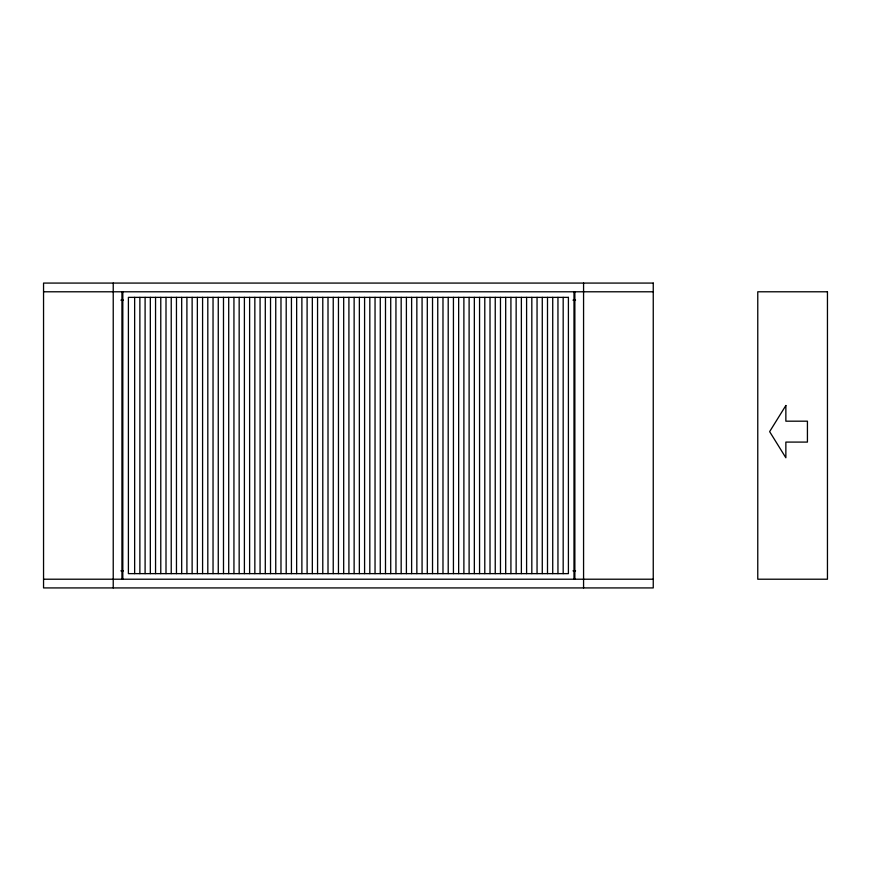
<?xml version="1.0" encoding="UTF-8"?>
<svg xmlns="http://www.w3.org/2000/svg" width="871" height="871" viewBox="0 0 871 871"><rect width="100%" height="100%" fill="white"/><g stroke="black" fill="none" stroke-linecap="round" stroke-linejoin="round"><path stroke-width="1.31" d="M43.55 291.785L653.25 291.785M120.873 300.147L123.41 300.147M572.987 300.147L575.535 300.147M120.873 570.853L123.41 570.853M572.987 570.853L575.535 570.853M43.55 579.215L653.25 579.215M583.57 283.075L583.57 587.925M574.86 291.785L574.86 579.215M573.989 291.785L573.989 579.215M563.178 297.37L563.178 573.63M557.952 297.37L557.952 573.63M552.726 297.37L552.726 573.63M547.5 297.37L547.5 573.63M542.274 297.37L542.274 573.63M537.048 297.37L537.048 573.63M531.822 297.37L531.822 573.63M526.596 297.37L526.596 573.63M521.37 297.37L521.37 573.63M516.144 297.37L516.144 573.63M510.918 297.37L510.918 573.63M505.692 297.37L505.692 573.63M500.466 297.37L500.466 573.63M495.24 297.37L495.24 573.63M490.014 297.37L490.014 573.63M484.788 297.37L484.788 573.63M479.562 297.37L479.562 573.63M474.336 297.37L474.336 573.63M469.11 297.37L469.11 573.63M463.884 297.37L463.884 573.63M458.658 297.37L458.658 573.63M453.432 297.37L453.432 573.63M448.206 297.37L448.206 573.63M442.98 297.37L442.98 573.63M437.754 297.37L437.754 573.63M432.528 297.37L432.528 573.63M427.302 297.37L427.302 573.63M422.076 297.37L422.076 573.63M416.85 297.37L416.85 573.63M411.624 297.37L411.624 573.63M406.398 297.37L406.398 573.63M401.172 297.37L401.172 573.63M395.946 297.37L395.946 573.63M390.72 297.37L390.72 573.63M385.494 297.37L385.494 573.63M380.268 297.37L380.268 573.63M375.042 297.37L375.042 573.63M369.816 297.37L369.816 573.63M364.59 297.37L364.59 573.63M359.364 297.37L359.364 573.63M354.138 297.37L354.138 573.63M348.912 297.37L348.912 573.63M343.686 297.37L343.686 573.63M338.46 297.37L338.46 573.63M333.234 297.37L333.234 573.63M328.008 297.37L328.008 573.63M322.782 297.37L322.782 573.63M317.556 297.37L317.556 573.63M312.33 297.37L312.33 573.63M307.104 297.37L307.104 573.63M301.878 297.37L301.878 573.63M296.652 297.37L296.652 573.63M291.426 297.37L291.426 573.63M286.2 297.37L286.2 573.63M280.974 297.37L280.974 573.63M275.748 297.37L275.748 573.63M270.522 297.37L270.522 573.63M265.296 297.37L265.296 573.63M260.07 297.37L260.07 573.63M254.844 297.37L254.844 573.63M249.618 297.37L249.618 573.63M244.392 297.37L244.392 573.63M239.166 297.37L239.166 573.63M233.94 297.37L233.94 573.63M228.714 297.37L228.714 573.63M223.488 297.37L223.488 573.63M218.262 297.37L218.262 573.63M213.036 297.37L213.036 573.63M207.81 297.37L207.81 573.63M202.584 297.37L202.584 573.63M197.358 297.37L197.358 573.63M192.132 297.37L192.132 573.63M186.906 297.37L186.906 573.63M181.68 297.37L181.68 573.63M176.454 297.37L176.454 573.63M171.228 297.37L171.228 573.63M166.002 297.37L166.002 573.63M160.776 297.37L160.776 573.63M155.55 297.37L155.55 573.63M150.324 297.37L150.324 573.63M145.098 297.37L145.098 573.63M139.872 297.37L139.872 573.63M134.646 297.37L134.646 573.63M122.811 291.785L122.811 579.215M121.94 291.785L121.94 579.215M113.23 283.075L113.23 587.925M785.86 405.505L769.637 431.635L785.86 457.765L785.86 442.087L807.428 442.087L807.428 421.183L785.86 421.183L785.86 405.505M653.25 283.075L43.55 283.075L43.55 587.925L653.25 587.925L653.25 283.075M827.45 291.785L757.77 291.785L757.77 579.215L827.45 579.215L827.45 291.785M568.404 297.37L128.396 297.37L128.396 573.63L568.404 573.63L568.404 297.37"/></g></svg>
